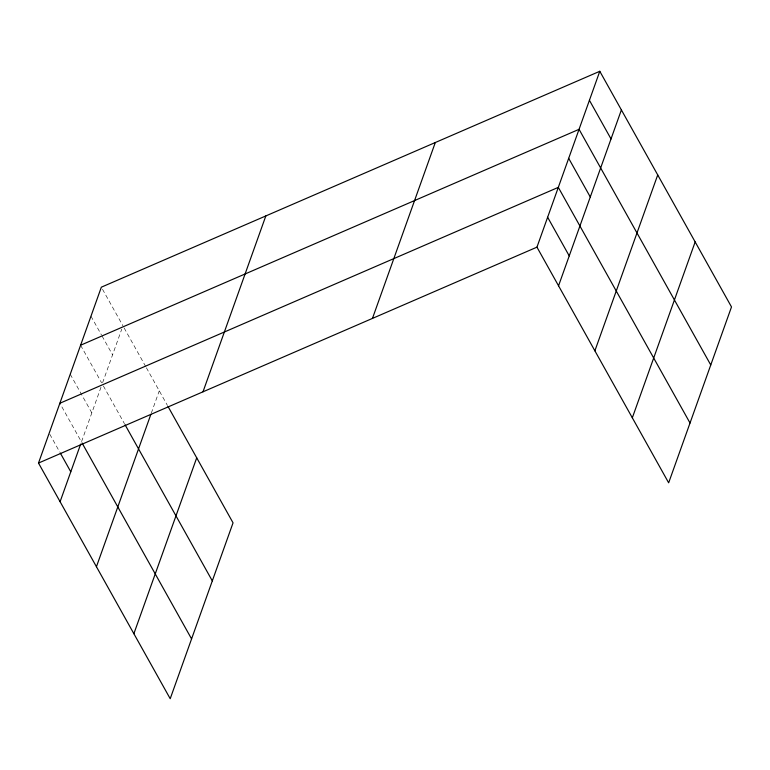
<?xml version="1.0" encoding="UTF-8"?>
<svg xmlns="http://www.w3.org/2000/svg" width="770" height="770" viewBox="0 0 770 770"><rect width="100%" height="100%" fill="white"/><g stroke="black" fill="none" stroke-linecap="round" stroke-linejoin="round"><path stroke-width="0.58" stroke-dasharray="3.85 2.89" d="M101.005 387.204L81.466 441.903L59.868 403.259M102.602 382.748L121.737 329.165M151.295 413.163L159.274 390.833M102.506 289.27L122.94 325.816M124.105 327.914L145.79 366.722M146.377 367.762L167.465 405.492M90.975 316.2L101.476 334.998M102.064 336.038L112.564 354.845M80.6 345.22L101.611 382.815M103.373 385.963L124.471 423.712M70.234 374.239L91.832 412.884M49.771 434.203L59.685 451.961"/><path stroke-width="1.16" d="M168.053 406.541L233.05 522.84L170.209 698.717L38.5 463.059L101.342 287.181L599.791 71.283L731.5 306.941L668.658 482.819L536.95 247.16L599.791 71.283M60.099 501.703L80.667 444.117M96.433 566.72L150.901 414.279M202.991 391.815L265.833 215.937M133.874 633.7L196.716 457.823M372.459 318.405L435.3 142.527M558.548 285.805L621.39 109.918M594.883 350.822L657.724 174.934M632.324 417.802L695.166 241.924M80.6 345.22L579.059 129.322L710.758 364.98M59.868 403.259L558.317 187.36L690.026 423.019M38.5 463.059L536.95 247.16M589.425 100.302L611.024 138.937M568.684 158.341L590.282 196.985M547.634 217.256L569.232 255.9M125.058 424.761L212.308 580.878M82.043 442.952L191.576 638.917M60.272 453.001L70.782 471.798"/></g></svg>
